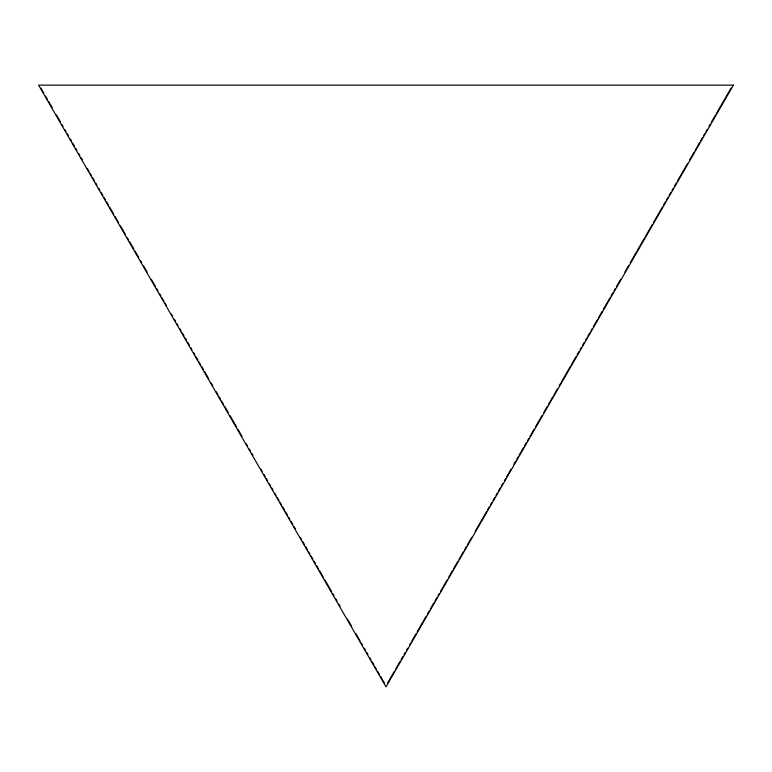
<?xml version="1.0" encoding="UTF-8"?>
<svg xmlns="http://www.w3.org/2000/svg" width="772" height="772" viewBox="0 0 772 772"><rect width="100%" height="100%" fill="white"/><g stroke="black" fill="none" stroke-linecap="round" stroke-linejoin="round"><path stroke-width="1.16" d="M387.399 683.365L392.166 675.095M392.62 674.323L394.424 671.186M395.631 669.102L397.541 665.802M398.034 664.933L399.925 661.662M401.044 659.722L402.907 656.499M404.055 654.502L405.29 652.359M406.468 650.333L407.684 648.229M409.469 645.131L410.685 643.037M411.862 640.992L416.098 633.648M417.227 631.699L426.183 616.191M427.37 614.126L429.164 611.028M430.351 608.954L431.548 606.888M431.963 606.165L433.932 602.758M434.974 600.954L436.923 597.586M437.985 595.743L439.307 593.456M440.397 591.564L447.065 580.023M448.822 576.964L452.44 570.711M453.627 568.655L457.854 561.321M458.993 559.353L460.865 556.11M461.386 555.222L463.277 551.941M464.368 550.05L466.288 546.721M467.349 544.887L469.299 541.51M469.733 540.747L471.702 537.341M475.108 531.445L478.688 525.249M479.142 524.458L484.054 515.947M484.555 515.069L486.437 511.817M487.566 509.858L489.429 506.644M490.577 504.647L491.812 502.514M492.99 500.478L494.794 497.342M495.991 495.277L497.207 493.173M498.374 491.146L500.217 487.962M501.356 485.974L502.62 483.783M504.425 480.657L505.631 478.572M506.731 476.671L511.054 469.183M513.891 464.271L515.677 461.173M516.873 459.108L518.06 457.043M519.093 455.268L521.052 451.871M521.496 451.089L523.435 447.741M524.506 445.878L526.417 442.568M527.614 440.503L528.801 438.438M529.93 436.489L534.176 429.135M535.343 427.109L541.973 415.635M543.778 412.509L547.387 406.246M548.496 404.335L550.397 401.035M550.88 400.195L552.81 396.866M553.862 395.032L555.821 391.655M556.255 390.902L557.442 388.827M559.237 385.73L560.848 382.941M561.62 381.6L570.576 366.092M571.685 364.172L575.941 356.799M577.099 354.782L578.923 351.627M580.11 349.571L581.316 347.487M582.503 345.431L584.327 342.266M585.485 340.259L586.739 338.097M587.878 336.129L589.75 332.886M590.86 330.956L592.153 328.718M593.243 326.826L597.576 319.328M598.618 317.524L602.199 311.319M603.386 309.254L607.564 302.026M608.018 301.234L609.948 297.886M611.028 296.014L612.939 292.723M614.039 290.803L615.323 288.583M616.452 286.634L620.688 279.29M624.866 272.053L628.495 265.78M630.241 262.75L636.919 251.18M637.402 250.35L642.343 241.79M642.767 241.047L644.62 237.844M645.749 235.885L652.311 224.517M653.392 222.654L662.424 207.012M663.621 204.927L665.445 201.772M666.632 199.707L667.838 197.622M669.025 195.577L670.849 192.411M672.007 190.404L673.261 188.243M674.39 186.274L676.272 183.022M677.372 181.111L679.283 177.811M679.765 176.971L684.696 168.421M685.131 167.669L687.514 163.539M689.724 159.717L691.693 156.301M692.137 155.539L694.086 152.171M695.147 150.328L697.068 146.998M697.55 146.159L699.451 142.868M700.561 140.948L702.433 137.705M703.572 135.727L704.817 133.566M705.984 131.558L707.21 129.435M708.995 126.347L710.201 124.253M711.388 122.198L715.615 114.874M716.754 112.895L726.452 96.104M726.896 95.332L729.463 90.884M729.878 90.16L731.074 88.095M40.926 88.095L41.997 89.957M42.537 90.884L43.743 92.968M45.548 96.104L47.353 99.231M48.559 101.315L52.168 107.569M56.385 114.874L60.602 122.169M61.799 124.253L63.005 126.347M64.809 129.474L66.016 131.558M67.222 133.643L68.428 135.727M70.233 138.854L71.439 140.948M72.645 143.032L74.45 146.159M75.656 148.243L76.853 150.328M78.657 153.454L79.863 155.539M81.07 157.633L82.276 159.717M87.304 168.421L89.108 171.548M90.314 173.642L91.521 175.726M92.717 177.811L94.531 180.938M95.728 183.022L96.934 185.106M98.739 188.243L99.945 190.327M101.151 192.411L102.956 195.538M104.162 197.622L105.368 199.707M106.565 201.791L108.379 204.927M109.576 207.012L113.793 214.307M114.999 216.392L118.608 222.654M120.413 225.781L125.238 234.128M127.38 237.844L128.461 239.706M129.657 241.79L133.874 249.086M135.081 251.18L138.69 257.433M140.494 260.56L141.701 262.644M143.505 265.78L147.124 272.033M151.331 279.329L155.548 286.634M156.755 288.718L157.961 290.803M159.765 293.929L160.972 296.014M162.178 298.108L163.982 301.234M165.179 303.319L166.385 305.403M171.413 314.117L172.619 316.202M174.424 319.328L175.63 321.413M176.836 323.497L178.042 325.581M179.847 328.718L181.053 330.802M182.25 332.886L184.064 336.013M185.261 338.097L186.467 340.182M187.673 342.266L189.478 345.402M190.684 347.487L191.89 349.571M193.695 352.698L194.901 354.782M196.098 356.867L197.912 360.003M199.108 362.087L200.315 364.172M201.521 366.256L203.325 369.383M204.532 371.467L208.749 378.772M211.152 382.941L212.763 385.73M216.179 391.655L217.984 394.781M219.19 396.866L220.396 398.95M221.603 401.035L223.407 404.161M224.613 406.246L228.222 412.509M230.027 415.635L236.657 427.109M237.853 429.193L242.07 436.489M246.287 443.794L247.494 445.878M249.298 449.005L250.504 451.089M251.701 453.183L252.907 455.268M260.946 469.183L262.152 471.277M263.956 474.404L265.163 476.488M266.369 478.572L267.575 480.657M269.38 483.783L270.586 485.877M271.783 487.962L272.989 490.046M274.793 493.173L276 495.257M277.206 497.342L279.01 500.478M280.217 502.562L281.423 504.647M282.62 506.731L284.434 509.858M285.63 511.942L287.445 515.069M288.641 517.163L289.847 519.247M291.054 521.332L292.858 524.458M294.064 526.543L295.271 528.627M300.298 537.341L301.505 539.425M302.701 541.51L304.506 544.636M305.712 546.721L307.517 549.857M308.723 551.941L309.929 554.026M311.135 556.11L312.94 559.237M314.146 561.321L315.352 563.415M316.549 565.5L318.363 568.626M319.56 570.711L323.178 576.964M324.983 580.1L331.603 591.564M332.809 593.649L334.015 595.743M335.82 598.869L337.026 600.954M338.831 604.08L340.037 606.165M347.468 619.048L351.685 626.353M355.902 633.648L360.119 640.943M361.315 643.037L362.522 645.122M364.326 648.248L365.532 650.333M366.739 652.417L367.945 654.502M369.749 657.638L370.956 659.722M372.152 661.807L373.966 664.933M375.163 667.018L376.369 669.102M377.576 671.186L379.38 674.323M380.586 676.407L382.391 679.534M382.989 680.576L384.601 683.365M733.4 85.142L386 686.858L38.6 85.142L733.4 85.142"/></g></svg>
